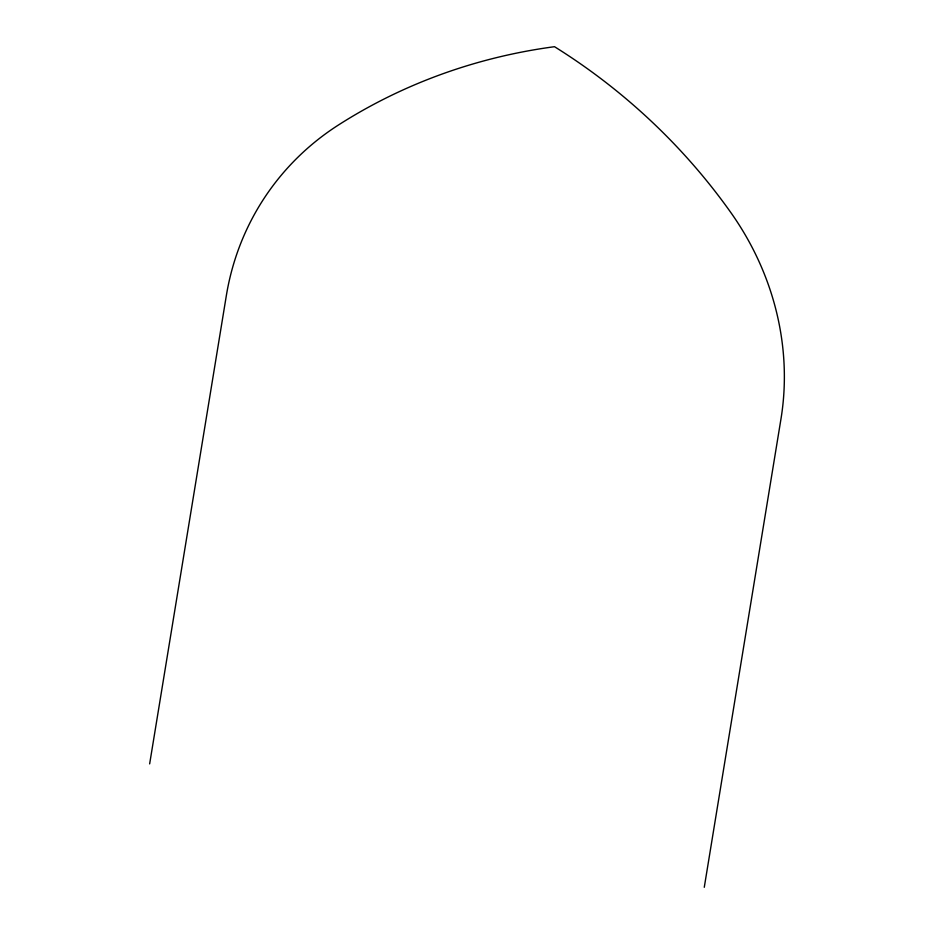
<?xml version="1.0" encoding="UTF-8"?>
<svg xmlns="http://www.w3.org/2000/svg" width="934" height="934" viewBox="0 0 934 934"><rect width="100%" height="100%" fill="white"/><g stroke="black" fill="none" stroke-linecap="round" stroke-linejoin="round"><path stroke-width="1.4" d="M149.65 763.895L226.32 295.739A287.579 266.867 35.6 0 1 338.458 124.993A575.169 533.746 35.6 0 1 554.516 46.7A575.169 533.746 35.6 0 1 730.633 212.263A287.579 266.867 35.6 0 1 780.941 419.144L704.271 887.3"/></g></svg>
